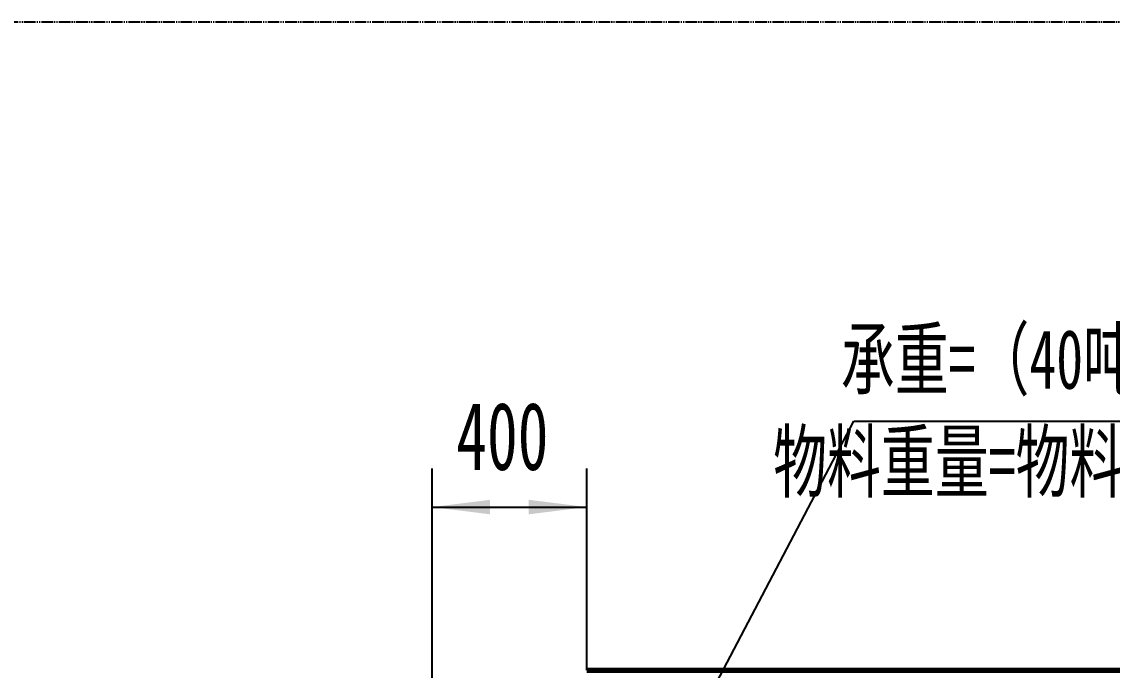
# Model space of a CAD drawing. Header units: millimetres. Extents: x -14850 to 14850, y -10500 to 10500.
# Drawn here: x -11948 to -9129, y -4045 to -2370 of the extents above; entities that cross this region are included whole.
import ezdxf

# ---------------------------------------------------------------- set-up
doc = ezdxf.new("R2010")
doc.units = ezdxf.units.MM
doc.linetypes.add('EB_DASHDOTDOT', pattern=[45, 30, -3, 3, -3, 3, -3])
for name, color, linetype, lineweight in [('CAXA0', 7, 'Continuous', 70), ('CAXA3', 7, 'Continuous', 25), ('CAXA4', 3, 'Continuous', 25)]:
    doc.layers.add(name, color=color, linetype=linetype, lineweight=lineweight)
doc.styles.add('标准', font='', dxfattribs={"width": 0.667})
doc.styles.get('标准').set_extended_font_data('NSimSun')
doc.dimstyles.new('标准', dxfattribs={"dimscale": 50, "dimtxt": 3.5, "dimasz": 3, "dimexe": 2, "dimexo": 0, "dimtad": 1, "dimdec": 1, "dimzin": 12, "dimdsep": 46, "dimtxsty": '标准', "dimcen": 0, "dimdle": 4, "dimaunit": 1, "dimazin": 2, "dimtfac": 1, "dimtdec": 3, "dimtmove": 0, "dimatfit": 3, "dimfxl": 0, "dimtolj": 1, "dimtzin": 0, "dimarcsym": 0})

# ---------------------------------------------------------------- blocks, each defined once
blk = doc.blocks.new('*D485')
at = {"layer": 'CAXA4', "color": 0, "linetype": 'Continuous', "lineweight": 25}
for p, q in [((-10674.4, -5070), (-9797.4, -3402.1)), ((-9797.4, -3402.1), (-7754.7, -3402.1))]:
    blk.add_line(p, q, dxfattribs=at)
at = {"layer": 'CAXA4', "color": 0, "linetype": 'Continuous', "lineweight": 25, "char_height": 153.125, "attachment_point": 1, "style": '标准'}
for s, insert in [('\\fNSimSun|b0|i0|p34;承重=（40吨+物料重量）/3', (-9830.7, -3165)), ('\\fNSimSun|b0|i0|p34;物料重量=物料的密度×滤室容积', (-10005.6, -3429.5))]:
    blk.add_mtext(s, dxfattribs=dict(at, insert=insert))
blk = doc.blocks.new('*D913')
at = {"layer": 'CAXA4', "linetype": 'Continuous', "lineweight": 25}
for points in [[(-10887.4, -3623.8), (-10737.4, -3642.5), (-10737.4, -3605)], [(-10487.4, -3623.8), (-10637.4, -3642.5), (-10637.4, -3605)]]:
    blk.add_hatch(color=0, dxfattribs=at).paths.add_polyline_path(points, flags=0)
at = {"layer": 'CAXA4', "color": 0, "linetype": 'Continuous', "lineweight": 25}
for p, q in [((-10887.4, -4220.2), (-10887.4, -3523.8)), ((-10487.4, -4045.2), (-10487.4, -3523.8)), ((-10887.4, -3623.8), (-10487.4, -3623.8))]:
    blk.add_line(p, q, dxfattribs=at)
at = {"layer": 'CAXA4', "color": 0, "linetype": 'Continuous', "lineweight": 25, "insert": (-10824.8, -3352.8), "char_height": 175, "attachment_point": 1, "style": '标准'}
blk.add_mtext('\\fNSimSun|b0|i0|p34;400', dxfattribs=at)

msp = doc.modelspace()

# ---------------------------------------------------------------- linework, layer by layer
at = {"layer": 'CAXA0', "linetype": 'Continuous', "lineweight": 70}
msp.add_line((-10487.38, -4045.16), (-7860.27, -4045.16), dxfattribs=at)
at = {"layer": 'CAXA3', "color": 5, "linetype": 'EB_DASHDOTDOT', "lineweight": 25}
msp.add_line((-13382.38, -2370.16), (2657.62, -2370.16), dxfattribs=at)

# ---------------------------------------------------------------- block references
at = {"layer": 'CAXA4'}
msp.add_blockref('*D485', (0, 0), dxfattribs=at)

# ---------------------------------------------------------------- dimensions: what is measured, and where the dimension line sits
at = {"layer": 'CAXA4', "linetype": 'Continuous', "lineweight": 70}
dim = msp.add_linear_dim(base=(-10687.38, -3623.77), p1=(-10887.38, -4220.16), p2=(-10487.38, -4045.16), text='\\fNSimSun;400', dimstyle='标准', dxfattribs=at)
dim.commit()
dim.dimension.update_dxf_attribs({"geometry": '*D913', "text_midpoint": (-10687.38, -3472.64)})

doc.saveas('drawing.dxf')
